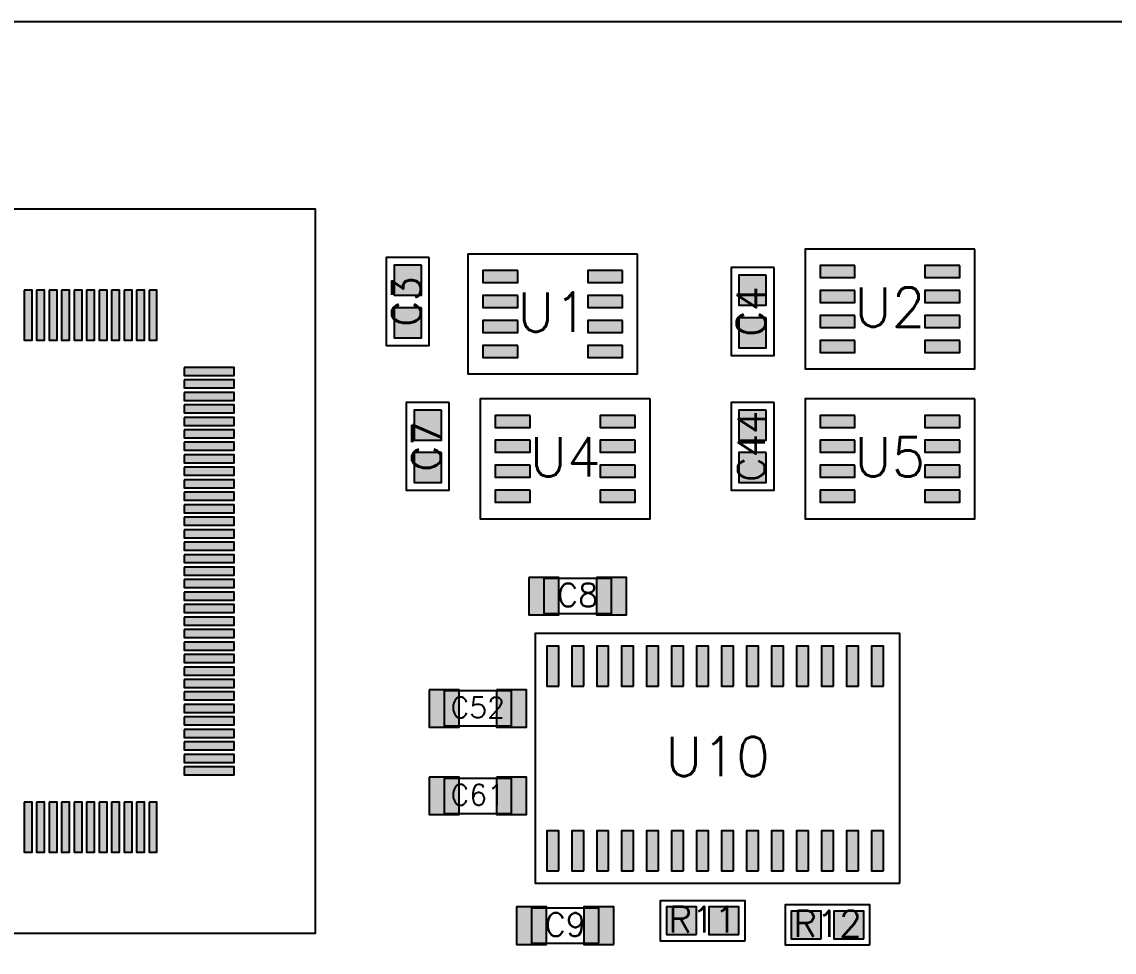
# Model space of a CAD drawing. Header units: millimetres. Extents: x 0 to 245, y 0 to 220.
# Drawn here: x 61.9 to 117.4, y 172.4 to 219.7 of the extents above; entities that cross this region are included whole.
import ezdxf

# ---------------------------------------------------------------- set-up
doc = ezdxf.new("R2010")
doc.units = ezdxf.units.MM
for name, color, linetype in [('Board', 255, 'Continuous'), ('PcbOutLine', 255, 'Continuous'), ('T_SMDOutline_InBom', 5, 'Continuous'), ('T_SMDText_InBom', 8, 'Continuous'), ('Top-InBomParts-SMD-0', 10, 'Continuous'), ('Top-InBomSMDPins-all', 5, 'Continuous'), ('Top-InBomSMDPinsPad-all', 5, 'Continuous')]:
    doc.layers.add(name, color=color, linetype=linetype)
doc.styles.get("Standard").update_dxf_attribs({"font": 'txt', "bigfont": 'gbcbig.shx'})

msp = doc.modelspace()

# ---------------------------------------------------------------- hatches: boundary and pattern name
at = {"layer": 'Top-InBomSMDPinsPad-all'}
for points in [[(82.2325, 207.3272), (80.8355, 207.3272), (80.8355, 205.8032), (82.2325, 205.8032), (82.2325, 207.3272)], [(104.267, 207.3143), (102.489, 207.3143), (102.489, 206.7047), (104.267, 206.7047), (104.267, 207.3143)], [(109.6005, 207.3143), (107.8225, 207.3143), (107.8225, 206.7047), (109.6005, 206.7047), (109.6005, 207.3143)], [(87.122, 207.0603), (85.344, 207.0603), (85.344, 206.4507), (87.122, 206.4507), (87.122, 207.0603)], [(92.4555, 207.0603), (90.6775, 207.0603), (90.6775, 206.4507), (92.4555, 206.4507), (92.4555, 207.0603)], [(99.7585, 206.8192), (98.3615, 206.8192), (98.3615, 205.2952), (99.7585, 205.2952), (99.7585, 206.8192)], [(62.0265, 206.0572), (62.0265, 203.5172), (62.4329, 203.5172), (62.4329, 206.0572), (62.0265, 206.0572)], [(62.6615, 206.0572), (62.6615, 203.5172), (63.0679, 203.5172), (63.0679, 206.0572), (62.6615, 206.0572)], [(63.2965, 206.0572), (63.2965, 203.5172), (63.7029, 203.5172), (63.7029, 206.0572), (63.2965, 206.0572)], [(63.9315, 206.0572), (63.9315, 203.5172), (64.3379, 203.5172), (64.3379, 206.0572), (63.9315, 206.0572)], [(64.5665, 206.0572), (64.5665, 203.5172), (64.9729, 203.5172), (64.9729, 206.0572), (64.5665, 206.0572)], [(65.2015, 206.0572), (65.2015, 203.5172), (65.6079, 203.5172), (65.6079, 206.0572), (65.2015, 206.0572)], [(65.8365, 206.0572), (65.8365, 203.5172), (66.2429, 203.5172), (66.2429, 206.0572), (65.8365, 206.0572)], [(66.4715, 206.0572), (66.4715, 203.5172), (66.8779, 203.5172), (66.8779, 206.0572), (66.4715, 206.0572)], [(67.1065, 206.0572), (67.1065, 203.5172), (67.5129, 203.5172), (67.5129, 206.0572), (67.1065, 206.0572)], [(67.7415, 206.0572), (67.7415, 203.5172), (68.1479, 203.5172), (68.1479, 206.0572), (67.7415, 206.0572)], [(68.3765, 206.0572), (68.3765, 203.5172), (68.7829, 203.5172), (68.7829, 206.0572), (68.3765, 206.0572)], [(104.267, 206.0443), (102.489, 206.0443), (102.489, 205.4347), (104.267, 205.4347), (104.267, 206.0443)], [(109.6005, 206.0443), (107.8225, 206.0443), (107.8225, 205.4347), (109.6005, 205.4347), (109.6005, 206.0443)], [(87.122, 205.7903), (85.344, 205.7903), (85.344, 205.1807), (87.122, 205.1807), (87.122, 205.7903)], [(92.4555, 205.7903), (90.6775, 205.7903), (90.6775, 205.1807), (92.4555, 205.1807), (92.4555, 205.7903)], [(82.2325, 205.1685), (80.8355, 205.1685), (80.8355, 203.6445), (82.2325, 203.6445), (82.2325, 205.1685)], [(87.122, 204.5208), (85.344, 204.5208), (85.344, 203.9112), (87.122, 203.9112), (87.122, 204.5208)], [(92.4555, 204.5208), (90.6775, 204.5208), (90.6775, 203.9112), (92.4555, 203.9112), (92.4555, 204.5208)], [(99.7585, 204.6605), (98.3615, 204.6605), (98.3615, 203.1365), (99.7585, 203.1365), (99.7585, 204.6605)], [(104.267, 204.7748), (102.489, 204.7748), (102.489, 204.1652), (104.267, 204.1652), (104.267, 204.7748)], [(109.6005, 204.7748), (107.8225, 204.7748), (107.8225, 204.1652), (109.6005, 204.1652), (109.6005, 204.7748)], [(87.122, 203.2508), (85.344, 203.2508), (85.344, 202.6412), (87.122, 202.6412), (87.122, 203.2508)], [(92.4555, 203.2508), (90.6775, 203.2508), (90.6775, 202.6412), (92.4555, 202.6412), (92.4555, 203.2508)], [(104.267, 203.5048), (102.489, 203.5048), (102.489, 202.8952), (104.267, 202.8952), (104.267, 203.5048)], [(109.6005, 203.5048), (107.8225, 203.5048), (107.8225, 202.8952), (109.6005, 202.8952), (109.6005, 203.5048)], [(70.1672, 202.1329), (70.1672, 201.7265), (72.7072, 201.7265), (72.7072, 202.1329), (70.1672, 202.1329)], [(70.1672, 201.4979), (70.1672, 201.0915), (72.7072, 201.0915), (72.7072, 201.4979), (70.1672, 201.4979)], [(70.1672, 200.8629), (70.1672, 200.4565), (72.7072, 200.4565), (72.7072, 200.8629), (70.1672, 200.8629)], [(70.1672, 200.2279), (70.1672, 199.8215), (72.7072, 199.8215), (72.7072, 200.2279), (70.1672, 200.2279)], [(83.2485, 199.9612), (81.8515, 199.9612), (81.8515, 198.4372), (83.2485, 198.4372), (83.2485, 199.9612)], [(99.7585, 199.9612), (98.3615, 199.9612), (98.3615, 198.4372), (99.7585, 198.4372), (99.7585, 199.9612)], [(70.1672, 199.5929), (70.1672, 199.1865), (72.7072, 199.1865), (72.7072, 199.5929), (70.1672, 199.5929)], [(87.757, 199.6943), (85.979, 199.6943), (85.979, 199.0847), (87.757, 199.0847), (87.757, 199.6943)], [(93.0905, 199.6943), (91.3125, 199.6943), (91.3125, 199.0847), (93.0905, 199.0847), (93.0905, 199.6943)], [(104.267, 199.6943), (102.489, 199.6943), (102.489, 199.0847), (104.267, 199.0847), (104.267, 199.6943)], [(109.6005, 199.6943), (107.8225, 199.6943), (107.8225, 199.0847), (109.6005, 199.0847), (109.6005, 199.6943)], [(70.1672, 198.9579), (70.1672, 198.5515), (72.7072, 198.5515), (72.7072, 198.9579), (70.1672, 198.9579)], [(70.1672, 198.3229), (70.1672, 197.9165), (72.7072, 197.9165), (72.7072, 198.3229), (70.1672, 198.3229)], [(87.757, 198.4243), (85.979, 198.4243), (85.979, 197.8147), (87.757, 197.8147), (87.757, 198.4243)], [(93.0905, 198.4243), (91.3125, 198.4243), (91.3125, 197.8147), (93.0905, 197.8147), (93.0905, 198.4243)], [(104.267, 198.4243), (102.489, 198.4243), (102.489, 197.8147), (104.267, 197.8147), (104.267, 198.4243)], [(109.6005, 198.4243), (107.8225, 198.4243), (107.8225, 197.8147), (109.6005, 197.8147), (109.6005, 198.4243)], [(83.2485, 197.8025), (81.8515, 197.8025), (81.8515, 196.2785), (83.2485, 196.2785), (83.2485, 197.8025)], [(99.7585, 197.8025), (98.3615, 197.8025), (98.3615, 196.2785), (99.7585, 196.2785), (99.7585, 197.8025)], [(70.1672, 197.6879), (70.1672, 197.2815), (72.7072, 197.2815), (72.7072, 197.6879), (70.1672, 197.6879)], [(87.757, 197.1548), (85.979, 197.1548), (85.979, 196.5452), (87.757, 196.5452), (87.757, 197.1548)], [(93.0905, 197.1548), (91.3125, 197.1548), (91.3125, 196.5452), (93.0905, 196.5452), (93.0905, 197.1548)], [(104.267, 197.1548), (102.489, 197.1548), (102.489, 196.5452), (104.267, 196.5452), (104.267, 197.1548)], [(109.6005, 197.1548), (107.8225, 197.1548), (107.8225, 196.5452), (109.6005, 196.5452), (109.6005, 197.1548)], [(70.1672, 197.0529), (70.1672, 196.6465), (72.7072, 196.6465), (72.7072, 197.0529), (70.1672, 197.0529)], [(70.1672, 196.4179), (70.1672, 196.0115), (72.7072, 196.0115), (72.7072, 196.4179), (70.1672, 196.4179)], [(70.1672, 195.7829), (70.1672, 195.3765), (72.7072, 195.3765), (72.7072, 195.7829), (70.1672, 195.7829)], [(87.757, 195.8848), (85.979, 195.8848), (85.979, 195.2752), (87.757, 195.2752), (87.757, 195.8848)], [(93.0905, 195.8848), (91.3125, 195.8848), (91.3125, 195.2752), (93.0905, 195.2752), (93.0905, 195.8848)], [(104.267, 195.8848), (102.489, 195.8848), (102.489, 195.2752), (104.267, 195.2752), (104.267, 195.8848)], [(109.6005, 195.8848), (107.8225, 195.8848), (107.8225, 195.2752), (109.6005, 195.2752), (109.6005, 195.8848)], [(70.1672, 195.1479), (70.1672, 194.7415), (72.7072, 194.7415), (72.7072, 195.1479), (70.1672, 195.1479)], [(70.1672, 194.5129), (70.1672, 194.1065), (72.7072, 194.1065), (72.7072, 194.5129), (70.1672, 194.5129)], [(70.1672, 193.8779), (70.1672, 193.4715), (72.7072, 193.4715), (72.7072, 193.8779), (70.1672, 193.8779)], [(70.1672, 193.2429), (70.1672, 192.8365), (72.7072, 192.8365), (72.7072, 193.2429), (70.1672, 193.2429)], [(70.1672, 192.6079), (70.1672, 192.2015), (72.7072, 192.2015), (72.7072, 192.6079), (70.1672, 192.6079)], [(70.1672, 191.9729), (70.1672, 191.5665), (72.7072, 191.5665), (72.7072, 191.9729), (70.1672, 191.9729)], [(70.1672, 191.3382), (70.1672, 190.9318), (72.7072, 190.9318), (72.7072, 191.3382), (70.1672, 191.3382)], [(87.6935, 191.4525), (87.6935, 189.5475), (89.2175, 189.5475), (89.2175, 191.4525), (87.6935, 191.4525)], [(91.1222, 191.4525), (91.1222, 189.5475), (92.6462, 189.5475), (92.6462, 191.4525), (91.1222, 191.4525)], [(70.1672, 190.7032), (70.1672, 190.2968), (72.7072, 190.2968), (72.7072, 190.7032), (70.1672, 190.7032)], [(70.1672, 190.0682), (70.1672, 189.6618), (72.7072, 189.6618), (72.7072, 190.0682), (70.1672, 190.0682)], [(70.1672, 189.4332), (70.1672, 189.0268), (72.7072, 189.0268), (72.7072, 189.4332), (70.1672, 189.4332)], [(70.1672, 188.7982), (70.1672, 188.3918), (72.7072, 188.3918), (72.7072, 188.7982), (70.1672, 188.7982)], [(70.1672, 188.1632), (70.1672, 187.7568), (72.7072, 187.7568), (72.7072, 188.1632), (70.1672, 188.1632)], [(89.2048, 185.9277), (89.2048, 187.9597), (88.5952, 187.9597), (88.5952, 185.9277), (89.2048, 185.9277)], [(90.4748, 185.9277), (90.4748, 187.9597), (89.8652, 187.9597), (89.8652, 185.9277), (90.4748, 185.9277)], [(91.7448, 185.9277), (91.7448, 187.9597), (91.1352, 187.9597), (91.1352, 185.9277), (91.7448, 185.9277)], [(93.0148, 185.9277), (93.0148, 187.9597), (92.4052, 187.9597), (92.4052, 185.9277), (93.0148, 185.9277)], [(94.2848, 185.9277), (94.2848, 187.9597), (93.6752, 187.9597), (93.6752, 185.9277), (94.2848, 185.9277)], [(95.5548, 185.9277), (95.5548, 187.9597), (94.9452, 187.9597), (94.9452, 185.9277), (95.5548, 185.9277)], [(96.8248, 185.9277), (96.8248, 187.9597), (96.2152, 187.9597), (96.2152, 185.9277), (96.8248, 185.9277)], [(98.0943, 185.9277), (98.0943, 187.9597), (97.4847, 187.9597), (97.4847, 185.9277), (98.0943, 185.9277)], [(99.3643, 185.9277), (99.3643, 187.9597), (98.7547, 187.9597), (98.7547, 185.9277), (99.3643, 185.9277)], [(100.6343, 185.9277), (100.6343, 187.9597), (100.0247, 187.9597), (100.0247, 185.9277), (100.6343, 185.9277)], [(101.9043, 185.9277), (101.9043, 187.9597), (101.2947, 187.9597), (101.2947, 185.9277), (101.9043, 185.9277)], [(103.1743, 185.9277), (103.1743, 187.9597), (102.5647, 187.9597), (102.5647, 185.9277), (103.1743, 185.9277)], [(104.4443, 185.9277), (104.4443, 187.9597), (103.8347, 187.9597), (103.8347, 185.9277), (104.4443, 185.9277)], [(105.7143, 185.9277), (105.7143, 187.9597), (105.1047, 187.9597), (105.1047, 185.9277), (105.7143, 185.9277)], [(70.1672, 187.5282), (70.1672, 187.1218), (72.7072, 187.1218), (72.7072, 187.5282), (70.1672, 187.5282)], [(70.1672, 186.8932), (70.1672, 186.4868), (72.7072, 186.4868), (72.7072, 186.8932), (70.1672, 186.8932)], [(70.1672, 186.2582), (70.1672, 185.8518), (72.7072, 185.8518), (72.7072, 186.2582), (70.1672, 186.2582)], [(70.1672, 185.6232), (70.1672, 185.2168), (72.7072, 185.2168), (72.7072, 185.6232), (70.1672, 185.6232)], [(82.6135, 185.7375), (82.6135, 183.8325), (84.1375, 183.8325), (84.1375, 185.7375), (82.6135, 185.7375)], [(86.0422, 185.7375), (86.0422, 183.8325), (87.5662, 183.8325), (87.5662, 185.7375), (86.0422, 185.7375)], [(70.1672, 184.9882), (70.1672, 184.5818), (72.7072, 184.5818), (72.7072, 184.9882), (70.1672, 184.9882)], [(70.1672, 184.3532), (70.1672, 183.9468), (72.7072, 183.9468), (72.7072, 184.3532), (70.1672, 184.3532)], [(70.1672, 183.7182), (70.1672, 183.3118), (72.7072, 183.3118), (72.7072, 183.7182), (70.1672, 183.7182)], [(70.1672, 183.0832), (70.1672, 182.6768), (72.7072, 182.6768), (72.7072, 183.0832), (70.1672, 183.0832)], [(70.1672, 182.4482), (70.1672, 182.0418), (72.7072, 182.0418), (72.7072, 182.4482), (70.1672, 182.4482)], [(70.1672, 181.8132), (70.1672, 181.4068), (72.7072, 181.4068), (72.7072, 181.8132), (70.1672, 181.8132)], [(82.6135, 181.2925), (82.6135, 179.3875), (84.1375, 179.3875), (84.1375, 181.2925), (82.6135, 181.2925)], [(86.0422, 181.2925), (86.0422, 179.3875), (87.5662, 179.3875), (87.5662, 181.2925), (86.0422, 181.2925)], [(62.0265, 180.0225), (62.0265, 177.4825), (62.4329, 177.4825), (62.4329, 180.0225), (62.0265, 180.0225)], [(62.6615, 180.0225), (62.6615, 177.4825), (63.0679, 177.4825), (63.0679, 180.0225), (62.6615, 180.0225)], [(63.2965, 180.0225), (63.2965, 177.4825), (63.7029, 177.4825), (63.7029, 180.0225), (63.2965, 180.0225)], [(63.9315, 180.0225), (63.9315, 177.4825), (64.3379, 177.4825), (64.3379, 180.0225), (63.9315, 180.0225)], [(64.5665, 180.0225), (64.5665, 177.4825), (64.9729, 177.4825), (64.9729, 180.0225), (64.5665, 180.0225)], [(65.2015, 180.0225), (65.2015, 177.4825), (65.6079, 177.4825), (65.6079, 180.0225), (65.2015, 180.0225)], [(65.8365, 180.0225), (65.8365, 177.4825), (66.2429, 177.4825), (66.2429, 180.0225), (65.8365, 180.0225)], [(66.4715, 180.0225), (66.4715, 177.4825), (66.8779, 177.4825), (66.8779, 180.0225), (66.4715, 180.0225)], [(67.1065, 180.0225), (67.1065, 177.4825), (67.5129, 177.4825), (67.5129, 180.0225), (67.1065, 180.0225)], [(67.7415, 180.0225), (67.7415, 177.4825), (68.1479, 177.4825), (68.1479, 180.0225), (67.7415, 180.0225)], [(68.3765, 180.0225), (68.3765, 177.4825), (68.7829, 177.4825), (68.7829, 180.0225), (68.3765, 180.0225)], [(89.2048, 176.5303), (89.2048, 178.5623), (88.5952, 178.5623), (88.5952, 176.5303), (89.2048, 176.5303)], [(90.4748, 176.5303), (90.4748, 178.5623), (89.8652, 178.5623), (89.8652, 176.5303), (90.4748, 176.5303)], [(91.7448, 176.5303), (91.7448, 178.5623), (91.1352, 178.5623), (91.1352, 176.5303), (91.7448, 176.5303)], [(93.0148, 176.5303), (93.0148, 178.5623), (92.4052, 178.5623), (92.4052, 176.5303), (93.0148, 176.5303)], [(94.2848, 176.5303), (94.2848, 178.5623), (93.6752, 178.5623), (93.6752, 176.5303), (94.2848, 176.5303)], [(95.5548, 176.5303), (95.5548, 178.5623), (94.9452, 178.5623), (94.9452, 176.5303), (95.5548, 176.5303)], [(96.8248, 176.5303), (96.8248, 178.5623), (96.2152, 178.5623), (96.2152, 176.5303), (96.8248, 176.5303)], [(98.0943, 176.5303), (98.0943, 178.5623), (97.4847, 178.5623), (97.4847, 176.5303), (98.0943, 176.5303)], [(99.3643, 176.5303), (99.3643, 178.5623), (98.7547, 178.5623), (98.7547, 176.5303), (99.3643, 176.5303)], [(100.6343, 176.5303), (100.6343, 178.5623), (100.0247, 178.5623), (100.0247, 176.5303), (100.6343, 176.5303)], [(101.9043, 176.5303), (101.9043, 178.5623), (101.2947, 178.5623), (101.2947, 176.5303), (101.9043, 176.5303)], [(103.1743, 176.5303), (103.1743, 178.5623), (102.5647, 178.5623), (102.5647, 176.5303), (103.1743, 176.5303)], [(104.4443, 176.5303), (104.4443, 178.5623), (103.8347, 178.5623), (103.8347, 176.5303), (104.4443, 176.5303)], [(105.7143, 176.5303), (105.7143, 178.5623), (105.1047, 178.5623), (105.1047, 176.5303), (105.7143, 176.5303)], [(88.5825, 172.7835), (88.5825, 174.6885), (87.0585, 174.6885), (87.0585, 172.7835), (88.5825, 172.7835)], [(92.0112, 172.7835), (92.0112, 174.6885), (90.4872, 174.6885), (90.4872, 172.7835), (92.0112, 172.7835)], [(96.2025, 173.2915), (96.2025, 174.6885), (94.6785, 174.6885), (94.6785, 173.2915), (96.2025, 173.2915)], [(98.3612, 173.2915), (98.3612, 174.6885), (96.8372, 174.6885), (96.8372, 173.2915), (98.3612, 173.2915)], [(102.5525, 173.0756), (102.5525, 174.4726), (101.0285, 174.4726), (101.0285, 173.0756), (102.5525, 173.0756)], [(104.7112, 173.0756), (104.7112, 174.4726), (103.1872, 174.4726), (103.1872, 173.0756), (104.7112, 173.0756)]]:
    msp.add_hatch(color=256, dxfattribs=at).paths.add_polyline_path(points, flags=0)

# ---------------------------------------------------------------- linework, layer by layer
at = {"layer": 'Board'}
msp.add_lwpolyline([(0, 0), (245.11, 0), (245.11, 219.71), (0, 219.71), (0, 0)], dxfattribs=at)
at = {"layer": 'PcbOutLine', "const_width": 0.000762}
msp.add_lwpolyline([(0, 219.7095), (245.1095, 219.7095)], dxfattribs=at)
at = {"layer": 'T_SMDOutline_InBom'}
for points in [[(40.005, 210.1847), (40.005, 173.355), (76.8347, 173.355), (76.8347, 210.1847), (40.005, 210.1847)], [(82.6262, 207.7209), (80.4418, 207.7209), (80.4418, 203.2508), (82.6262, 203.2508), (82.6262, 207.7209)], [(93.2177, 207.8987), (84.582, 207.8987), (84.582, 201.803), (93.2177, 201.803), (93.2177, 207.8987)], [(110.3627, 208.1527), (101.727, 208.1527), (101.727, 202.057), (110.3627, 202.057), (110.3627, 208.1527)], [(100.1522, 207.2129), (97.9678, 207.2129), (97.9678, 202.7428), (100.1522, 202.7428), (100.1522, 207.2129)], [(93.8527, 200.5327), (85.217, 200.5327), (85.217, 194.437), (93.8527, 194.437), (93.8527, 200.5327)], [(110.3627, 200.5327), (101.727, 200.5327), (101.727, 194.437), (110.3627, 194.437), (110.3627, 200.5327)], [(83.6422, 200.3549), (81.4578, 200.3549), (81.4578, 195.8848), (83.6422, 195.8848), (83.6422, 200.3549)], [(100.1522, 200.3549), (97.9678, 200.3549), (97.9678, 195.8848), (100.1522, 195.8848), (100.1522, 200.3549)], [(88.4555, 191.389), (88.4555, 189.611), (91.8842, 189.611), (91.8842, 191.389), (88.4555, 191.389)], [(106.5527, 175.895), (106.5527, 188.5947), (88.011, 188.5947), (88.011, 175.895), (106.5527, 175.895)], [(83.3755, 185.674), (83.3755, 183.896), (86.8042, 183.896), (86.8042, 185.674), (83.3755, 185.674)], [(83.3755, 181.229), (83.3755, 179.451), (86.8042, 179.451), (86.8042, 181.229), (83.3755, 181.229)], [(98.6787, 172.974), (98.6787, 175.006), (94.361, 175.006), (94.361, 172.974), (98.6787, 172.974)], [(91.2492, 172.847), (91.2492, 174.625), (87.8205, 174.625), (87.8205, 172.847), (91.2492, 172.847)], [(105.0287, 172.7581), (105.0287, 174.7901), (100.711, 174.7901), (100.711, 172.7581), (105.0287, 172.7581)]]:
    msp.add_lwpolyline(points, dxfattribs=at)
at = {"layer": 'Top-InBomParts-SMD-0'}
for points in [[(40.005, 210.1847), (40.005, 173.3547), (76.835, 173.3547), (76.835, 210.1847), (40.005, 210.1847)], [(82.6262, 207.7209), (80.4418, 207.7209), (80.4418, 203.2505), (82.6262, 203.2505), (82.6262, 207.7209)], [(93.2177, 207.8987), (84.5817, 207.8987), (84.5817, 201.8027), (93.2177, 201.8027), (93.2177, 207.8987)], [(110.3627, 208.1527), (101.7267, 208.1527), (101.7267, 202.0567), (110.3627, 202.0567), (110.3627, 208.1527)], [(100.1522, 207.2129), (97.9678, 207.2129), (97.9678, 202.7425), (100.1522, 202.7425), (100.1522, 207.2129)], [(93.8527, 200.5327), (85.2167, 200.5327), (85.2167, 194.4367), (93.8527, 194.4367), (93.8527, 200.5327)], [(110.3627, 200.5327), (101.7267, 200.5327), (101.7267, 194.4367), (110.3627, 194.4367), (110.3627, 200.5327)], [(83.6422, 200.3549), (81.4578, 200.3549), (81.4578, 195.8845), (83.6422, 195.8845), (83.6422, 200.3549)], [(100.1522, 200.3549), (97.9678, 200.3549), (97.9678, 195.8845), (100.1522, 195.8845), (100.1522, 200.3549)], [(88.4555, 191.389), (88.4555, 189.611), (91.8845, 189.611), (91.8845, 191.389), (88.4555, 191.389)], [(106.5527, 175.895), (106.5527, 188.595), (88.0107, 188.595), (88.0107, 175.895), (106.5527, 175.895)], [(83.3755, 185.674), (83.3755, 183.896), (86.8045, 183.896), (86.8045, 185.674), (83.3755, 185.674)], [(83.3755, 181.229), (83.3755, 179.451), (86.8045, 179.451), (86.8045, 181.229), (83.3755, 181.229)], [(98.6787, 172.974), (98.6787, 175.006), (94.3607, 175.006), (94.3607, 172.974), (98.6787, 172.974)], [(91.2492, 172.847), (91.2492, 174.625), (87.8202, 174.625), (87.8202, 172.847), (91.2492, 172.847)], [(105.0287, 172.7581), (105.0287, 174.7901), (100.7107, 174.7901), (100.7107, 172.7581), (105.0287, 172.7581)]]:
    msp.add_lwpolyline(points, dxfattribs=at)
at = {"layer": 'Top-InBomSMDPins-all'}
for points in [[(82.2325, 207.3272), (80.8355, 207.3272), (80.8355, 205.8032), (82.2325, 205.8032), (82.2325, 207.3272)], [(104.267, 207.3143), (102.489, 207.3143), (102.489, 206.7047), (104.267, 206.7047), (104.267, 207.3143)], [(109.6005, 207.3143), (107.8225, 207.3143), (107.8225, 206.7047), (109.6005, 206.7047), (109.6005, 207.3143)], [(87.122, 207.0603), (85.344, 207.0603), (85.344, 206.4507), (87.122, 206.4507), (87.122, 207.0603)], [(92.4555, 207.0603), (90.6775, 207.0603), (90.6775, 206.4507), (92.4555, 206.4507), (92.4555, 207.0603)], [(99.7585, 206.8192), (98.3615, 206.8192), (98.3615, 205.2952), (99.7585, 205.2952), (99.7585, 206.8192)], [(62.0265, 206.0572), (62.0265, 203.5172), (62.4329, 203.5172), (62.4329, 206.0572), (62.0265, 206.0572)], [(62.6615, 206.0572), (62.6615, 203.5172), (63.0679, 203.5172), (63.0679, 206.0572), (62.6615, 206.0572)], [(63.2965, 206.0572), (63.2965, 203.5172), (63.7029, 203.5172), (63.7029, 206.0572), (63.2965, 206.0572)], [(63.9315, 206.0572), (63.9315, 203.5172), (64.3379, 203.5172), (64.3379, 206.0572), (63.9315, 206.0572)], [(64.5665, 206.0572), (64.5665, 203.5172), (64.9729, 203.5172), (64.9729, 206.0572), (64.5665, 206.0572)], [(65.2015, 206.0572), (65.2015, 203.5172), (65.6079, 203.5172), (65.6079, 206.0572), (65.2015, 206.0572)], [(65.8365, 206.0572), (65.8365, 203.5172), (66.2429, 203.5172), (66.2429, 206.0572), (65.8365, 206.0572)], [(66.4715, 206.0572), (66.4715, 203.5172), (66.8779, 203.5172), (66.8779, 206.0572), (66.4715, 206.0572)], [(67.1065, 206.0572), (67.1065, 203.5172), (67.5129, 203.5172), (67.5129, 206.0572), (67.1065, 206.0572)], [(67.7415, 206.0572), (67.7415, 203.5172), (68.1479, 203.5172), (68.1479, 206.0572), (67.7415, 206.0572)], [(68.3765, 206.0572), (68.3765, 203.5172), (68.7829, 203.5172), (68.7829, 206.0572), (68.3765, 206.0572)], [(104.267, 206.0443), (102.489, 206.0443), (102.489, 205.4347), (104.267, 205.4347), (104.267, 206.0443)], [(109.6005, 206.0443), (107.8225, 206.0443), (107.8225, 205.4347), (109.6005, 205.4347), (109.6005, 206.0443)], [(87.122, 205.7903), (85.344, 205.7903), (85.344, 205.1807), (87.122, 205.1807), (87.122, 205.7903)], [(92.4555, 205.7903), (90.6775, 205.7903), (90.6775, 205.1807), (92.4555, 205.1807), (92.4555, 205.7903)], [(82.2325, 205.1685), (80.8355, 205.1685), (80.8355, 203.6445), (82.2325, 203.6445), (82.2325, 205.1685)], [(87.122, 204.5208), (85.344, 204.5208), (85.344, 203.9112), (87.122, 203.9112), (87.122, 204.5208)], [(92.4555, 204.5208), (90.6775, 204.5208), (90.6775, 203.9112), (92.4555, 203.9112), (92.4555, 204.5208)], [(99.7585, 204.6605), (98.3615, 204.6605), (98.3615, 203.1365), (99.7585, 203.1365), (99.7585, 204.6605)], [(104.267, 204.7748), (102.489, 204.7748), (102.489, 204.1652), (104.267, 204.1652), (104.267, 204.7748)], [(109.6005, 204.7748), (107.8225, 204.7748), (107.8225, 204.1652), (109.6005, 204.1652), (109.6005, 204.7748)], [(87.122, 203.2508), (85.344, 203.2508), (85.344, 202.6412), (87.122, 202.6412), (87.122, 203.2508)], [(92.4555, 203.2508), (90.6775, 203.2508), (90.6775, 202.6412), (92.4555, 202.6412), (92.4555, 203.2508)], [(104.267, 203.5048), (102.489, 203.5048), (102.489, 202.8952), (104.267, 202.8952), (104.267, 203.5048)], [(109.6005, 203.5048), (107.8225, 203.5048), (107.8225, 202.8952), (109.6005, 202.8952), (109.6005, 203.5048)], [(70.1672, 202.1329), (70.1672, 201.7265), (72.7072, 201.7265), (72.7072, 202.1329), (70.1672, 202.1329)], [(70.1672, 201.4979), (70.1672, 201.0915), (72.7072, 201.0915), (72.7072, 201.4979), (70.1672, 201.4979)], [(70.1672, 200.8629), (70.1672, 200.4565), (72.7072, 200.4565), (72.7072, 200.8629), (70.1672, 200.8629)], [(70.1672, 200.2279), (70.1672, 199.8215), (72.7072, 199.8215), (72.7072, 200.2279), (70.1672, 200.2279)], [(83.2485, 199.9612), (81.8515, 199.9612), (81.8515, 198.4372), (83.2485, 198.4372), (83.2485, 199.9612)], [(99.7585, 199.9612), (98.3615, 199.9612), (98.3615, 198.4372), (99.7585, 198.4372), (99.7585, 199.9612)], [(70.1672, 199.5929), (70.1672, 199.1865), (72.7072, 199.1865), (72.7072, 199.5929), (70.1672, 199.5929)], [(87.757, 199.6943), (85.979, 199.6943), (85.979, 199.0847), (87.757, 199.0847), (87.757, 199.6943)], [(93.0905, 199.6943), (91.3125, 199.6943), (91.3125, 199.0847), (93.0905, 199.0847), (93.0905, 199.6943)], [(104.267, 199.6943), (102.489, 199.6943), (102.489, 199.0847), (104.267, 199.0847), (104.267, 199.6943)], [(109.6005, 199.6943), (107.8225, 199.6943), (107.8225, 199.0847), (109.6005, 199.0847), (109.6005, 199.6943)], [(70.1672, 198.9579), (70.1672, 198.5515), (72.7072, 198.5515), (72.7072, 198.9579), (70.1672, 198.9579)], [(70.1672, 198.3229), (70.1672, 197.9165), (72.7072, 197.9165), (72.7072, 198.3229), (70.1672, 198.3229)], [(87.757, 198.4243), (85.979, 198.4243), (85.979, 197.8147), (87.757, 197.8147), (87.757, 198.4243)], [(93.0905, 198.4243), (91.3125, 198.4243), (91.3125, 197.8147), (93.0905, 197.8147), (93.0905, 198.4243)], [(104.267, 198.4243), (102.489, 198.4243), (102.489, 197.8147), (104.267, 197.8147), (104.267, 198.4243)], [(109.6005, 198.4243), (107.8225, 198.4243), (107.8225, 197.8147), (109.6005, 197.8147), (109.6005, 198.4243)], [(83.2485, 197.8025), (81.8515, 197.8025), (81.8515, 196.2785), (83.2485, 196.2785), (83.2485, 197.8025)], [(99.7585, 197.8025), (98.3615, 197.8025), (98.3615, 196.2785), (99.7585, 196.2785), (99.7585, 197.8025)], [(70.1672, 197.6879), (70.1672, 197.2815), (72.7072, 197.2815), (72.7072, 197.6879), (70.1672, 197.6879)], [(87.757, 197.1548), (85.979, 197.1548), (85.979, 196.5452), (87.757, 196.5452), (87.757, 197.1548)], [(93.0905, 197.1548), (91.3125, 197.1548), (91.3125, 196.5452), (93.0905, 196.5452), (93.0905, 197.1548)], [(104.267, 197.1548), (102.489, 197.1548), (102.489, 196.5452), (104.267, 196.5452), (104.267, 197.1548)], [(109.6005, 197.1548), (107.8225, 197.1548), (107.8225, 196.5452), (109.6005, 196.5452), (109.6005, 197.1548)], [(70.1672, 197.0529), (70.1672, 196.6465), (72.7072, 196.6465), (72.7072, 197.0529), (70.1672, 197.0529)], [(70.1672, 196.4179), (70.1672, 196.0115), (72.7072, 196.0115), (72.7072, 196.4179), (70.1672, 196.4179)], [(70.1672, 195.7829), (70.1672, 195.3765), (72.7072, 195.3765), (72.7072, 195.7829), (70.1672, 195.7829)], [(87.757, 195.8848), (85.979, 195.8848), (85.979, 195.2752), (87.757, 195.2752), (87.757, 195.8848)], [(93.0905, 195.8848), (91.3125, 195.8848), (91.3125, 195.2752), (93.0905, 195.2752), (93.0905, 195.8848)], [(104.267, 195.8848), (102.489, 195.8848), (102.489, 195.2752), (104.267, 195.2752), (104.267, 195.8848)], [(109.6005, 195.8848), (107.8225, 195.8848), (107.8225, 195.2752), (109.6005, 195.2752), (109.6005, 195.8848)], [(70.1672, 195.1479), (70.1672, 194.7415), (72.7072, 194.7415), (72.7072, 195.1479), (70.1672, 195.1479)], [(70.1672, 194.5129), (70.1672, 194.1065), (72.7072, 194.1065), (72.7072, 194.5129), (70.1672, 194.5129)], [(70.1672, 193.8779), (70.1672, 193.4715), (72.7072, 193.4715), (72.7072, 193.8779), (70.1672, 193.8779)], [(70.1672, 193.2429), (70.1672, 192.8365), (72.7072, 192.8365), (72.7072, 193.2429), (70.1672, 193.2429)], [(70.1672, 192.6079), (70.1672, 192.2015), (72.7072, 192.2015), (72.7072, 192.6079), (70.1672, 192.6079)], [(70.1672, 191.9729), (70.1672, 191.5665), (72.7072, 191.5665), (72.7072, 191.9729), (70.1672, 191.9729)], [(70.1672, 191.3382), (70.1672, 190.9318), (72.7072, 190.9318), (72.7072, 191.3382), (70.1672, 191.3382)], [(87.6935, 191.4525), (87.6935, 189.5475), (89.2175, 189.5475), (89.2175, 191.4525), (87.6935, 191.4525)], [(91.1222, 191.4525), (91.1222, 189.5475), (92.6462, 189.5475), (92.6462, 191.4525), (91.1222, 191.4525)], [(70.1672, 190.7032), (70.1672, 190.2968), (72.7072, 190.2968), (72.7072, 190.7032), (70.1672, 190.7032)], [(70.1672, 190.0682), (70.1672, 189.6618), (72.7072, 189.6618), (72.7072, 190.0682), (70.1672, 190.0682)], [(70.1672, 189.4332), (70.1672, 189.0268), (72.7072, 189.0268), (72.7072, 189.4332), (70.1672, 189.4332)], [(70.1672, 188.7982), (70.1672, 188.3918), (72.7072, 188.3918), (72.7072, 188.7982), (70.1672, 188.7982)], [(70.1672, 188.1632), (70.1672, 187.7568), (72.7072, 187.7568), (72.7072, 188.1632), (70.1672, 188.1632)], [(89.2048, 185.9277), (89.2048, 187.9597), (88.5952, 187.9597), (88.5952, 185.9277), (89.2048, 185.9277)], [(90.4748, 185.9277), (90.4748, 187.9597), (89.8652, 187.9597), (89.8652, 185.9277), (90.4748, 185.9277)], [(91.7448, 185.9277), (91.7448, 187.9597), (91.1352, 187.9597), (91.1352, 185.9277), (91.7448, 185.9277)], [(93.0148, 185.9277), (93.0148, 187.9597), (92.4052, 187.9597), (92.4052, 185.9277), (93.0148, 185.9277)], [(94.2848, 185.9277), (94.2848, 187.9597), (93.6752, 187.9597), (93.6752, 185.9277), (94.2848, 185.9277)], [(95.5548, 185.9277), (95.5548, 187.9597), (94.9452, 187.9597), (94.9452, 185.9277), (95.5548, 185.9277)], [(96.8248, 185.9277), (96.8248, 187.9597), (96.2152, 187.9597), (96.2152, 185.9277), (96.8248, 185.9277)], [(98.0943, 185.9277), (98.0943, 187.9597), (97.4847, 187.9597), (97.4847, 185.9277), (98.0943, 185.9277)], [(99.3643, 185.9277), (99.3643, 187.9597), (98.7547, 187.9597), (98.7547, 185.9277), (99.3643, 185.9277)], [(100.6343, 185.9277), (100.6343, 187.9597), (100.0247, 187.9597), (100.0247, 185.9277), (100.6343, 185.9277)], [(101.9043, 185.9277), (101.9043, 187.9597), (101.2947, 187.9597), (101.2947, 185.9277), (101.9043, 185.9277)], [(103.1743, 185.9277), (103.1743, 187.9597), (102.5647, 187.9597), (102.5647, 185.9277), (103.1743, 185.9277)], [(104.4443, 185.9277), (104.4443, 187.9597), (103.8347, 187.9597), (103.8347, 185.9277), (104.4443, 185.9277)], [(105.7143, 185.9277), (105.7143, 187.9597), (105.1047, 187.9597), (105.1047, 185.9277), (105.7143, 185.9277)], [(70.1672, 187.5282), (70.1672, 187.1218), (72.7072, 187.1218), (72.7072, 187.5282), (70.1672, 187.5282)], [(70.1672, 186.8932), (70.1672, 186.4868), (72.7072, 186.4868), (72.7072, 186.8932), (70.1672, 186.8932)], [(70.1672, 186.2582), (70.1672, 185.8518), (72.7072, 185.8518), (72.7072, 186.2582), (70.1672, 186.2582)], [(70.1672, 185.6232), (70.1672, 185.2168), (72.7072, 185.2168), (72.7072, 185.6232), (70.1672, 185.6232)], [(82.6135, 185.7375), (82.6135, 183.8325), (84.1375, 183.8325), (84.1375, 185.7375), (82.6135, 185.7375)], [(86.0422, 185.7375), (86.0422, 183.8325), (87.5662, 183.8325), (87.5662, 185.7375), (86.0422, 185.7375)], [(70.1672, 184.9882), (70.1672, 184.5818), (72.7072, 184.5818), (72.7072, 184.9882), (70.1672, 184.9882)], [(70.1672, 184.3532), (70.1672, 183.9468), (72.7072, 183.9468), (72.7072, 184.3532), (70.1672, 184.3532)], [(70.1672, 183.7182), (70.1672, 183.3118), (72.7072, 183.3118), (72.7072, 183.7182), (70.1672, 183.7182)], [(70.1672, 183.0832), (70.1672, 182.6768), (72.7072, 182.6768), (72.7072, 183.0832), (70.1672, 183.0832)], [(70.1672, 182.4482), (70.1672, 182.0418), (72.7072, 182.0418), (72.7072, 182.4482), (70.1672, 182.4482)], [(70.1672, 181.8132), (70.1672, 181.4068), (72.7072, 181.4068), (72.7072, 181.8132), (70.1672, 181.8132)], [(82.6135, 181.2925), (82.6135, 179.3875), (84.1375, 179.3875), (84.1375, 181.2925), (82.6135, 181.2925)], [(86.0422, 181.2925), (86.0422, 179.3875), (87.5662, 179.3875), (87.5662, 181.2925), (86.0422, 181.2925)], [(62.0265, 180.0225), (62.0265, 177.4825), (62.4329, 177.4825), (62.4329, 180.0225), (62.0265, 180.0225)], [(62.6615, 180.0225), (62.6615, 177.4825), (63.0679, 177.4825), (63.0679, 180.0225), (62.6615, 180.0225)], [(63.2965, 180.0225), (63.2965, 177.4825), (63.7029, 177.4825), (63.7029, 180.0225), (63.2965, 180.0225)], [(63.9315, 180.0225), (63.9315, 177.4825), (64.3379, 177.4825), (64.3379, 180.0225), (63.9315, 180.0225)], [(64.5665, 180.0225), (64.5665, 177.4825), (64.9729, 177.4825), (64.9729, 180.0225), (64.5665, 180.0225)], [(65.2015, 180.0225), (65.2015, 177.4825), (65.6079, 177.4825), (65.6079, 180.0225), (65.2015, 180.0225)], [(65.8365, 180.0225), (65.8365, 177.4825), (66.2429, 177.4825), (66.2429, 180.0225), (65.8365, 180.0225)], [(66.4715, 180.0225), (66.4715, 177.4825), (66.8779, 177.4825), (66.8779, 180.0225), (66.4715, 180.0225)], [(67.1065, 180.0225), (67.1065, 177.4825), (67.5129, 177.4825), (67.5129, 180.0225), (67.1065, 180.0225)], [(67.7415, 180.0225), (67.7415, 177.4825), (68.1479, 177.4825), (68.1479, 180.0225), (67.7415, 180.0225)], [(68.3765, 180.0225), (68.3765, 177.4825), (68.7829, 177.4825), (68.7829, 180.0225), (68.3765, 180.0225)], [(89.2048, 176.5303), (89.2048, 178.5623), (88.5952, 178.5623), (88.5952, 176.5303), (89.2048, 176.5303)], [(90.4748, 176.5303), (90.4748, 178.5623), (89.8652, 178.5623), (89.8652, 176.5303), (90.4748, 176.5303)], [(91.7448, 176.5303), (91.7448, 178.5623), (91.1352, 178.5623), (91.1352, 176.5303), (91.7448, 176.5303)], [(93.0148, 176.5303), (93.0148, 178.5623), (92.4052, 178.5623), (92.4052, 176.5303), (93.0148, 176.5303)], [(94.2848, 176.5303), (94.2848, 178.5623), (93.6752, 178.5623), (93.6752, 176.5303), (94.2848, 176.5303)], [(95.5548, 176.5303), (95.5548, 178.5623), (94.9452, 178.5623), (94.9452, 176.5303), (95.5548, 176.5303)], [(96.8248, 176.5303), (96.8248, 178.5623), (96.2152, 178.5623), (96.2152, 176.5303), (96.8248, 176.5303)], [(98.0943, 176.5303), (98.0943, 178.5623), (97.4847, 178.5623), (97.4847, 176.5303), (98.0943, 176.5303)], [(99.3643, 176.5303), (99.3643, 178.5623), (98.7547, 178.5623), (98.7547, 176.5303), (99.3643, 176.5303)], [(100.6343, 176.5303), (100.6343, 178.5623), (100.0247, 178.5623), (100.0247, 176.5303), (100.6343, 176.5303)], [(101.9043, 176.5303), (101.9043, 178.5623), (101.2947, 178.5623), (101.2947, 176.5303), (101.9043, 176.5303)], [(103.1743, 176.5303), (103.1743, 178.5623), (102.5647, 178.5623), (102.5647, 176.5303), (103.1743, 176.5303)], [(104.4443, 176.5303), (104.4443, 178.5623), (103.8347, 178.5623), (103.8347, 176.5303), (104.4443, 176.5303)], [(105.7143, 176.5303), (105.7143, 178.5623), (105.1047, 178.5623), (105.1047, 176.5303), (105.7143, 176.5303)], [(88.5825, 172.7835), (88.5825, 174.6885), (87.0585, 174.6885), (87.0585, 172.7835), (88.5825, 172.7835)], [(92.0112, 172.7835), (92.0112, 174.6885), (90.4872, 174.6885), (90.4872, 172.7835), (92.0112, 172.7835)], [(96.2025, 173.2915), (96.2025, 174.6885), (94.6785, 174.6885), (94.6785, 173.2915), (96.2025, 173.2915)], [(98.3612, 173.2915), (98.3612, 174.6885), (96.8372, 174.6885), (96.8372, 173.2915), (98.3612, 173.2915)], [(102.5525, 173.0756), (102.5525, 174.4726), (101.0285, 174.4726), (101.0285, 173.0756), (102.5525, 173.0756)], [(104.7112, 173.0756), (104.7112, 174.4726), (103.1872, 174.4726), (103.1872, 173.0756), (104.7112, 173.0756)]]:
    msp.add_lwpolyline(points, dxfattribs=at)

# ---------------------------------------------------------------- texts
at = {"layer": 'T_SMDText_InBom', "attachment_point": 5, "rotation": 90}
for s, insert, char_height, width in [('C3', (81.4639, 205.4857, 1), 1.45627, 2.912535), ('C4', (98.9899, 204.9777, 1), 1.45627, 2.912535), ('C44', (98.9937, 198.1197, 1), 1.37973, 4.139186), ('C7', (82.4799, 198.1197, 1), 1.45627, 2.912535)]:
    msp.add_mtext(s, dxfattribs=dict(at, insert=insert, char_height=char_height, width=width))
at = {"layer": 'T_SMDText_InBom', "attachment_point": 5}
for s, insert, char_height, width in [('U2', (106.0447, 205.2005, 1), 2, 3.999994), ('U1', (88.8997, 204.9465, 1), 2, 3.999994), ('U4', (89.5347, 197.5805, 1), 2, 3.999994), ('U5', (106.0447, 197.5805, 1), 2, 3.999994), ('C8', (90.17, 190.5569, 1), 1.18533, 2.370668), ('C52', (85.09, 184.8358, 1), 1.05833, 3.175002), ('U10', (97.2817, 182.3408, 1), 2, 5.999991), ('C61', (85.09, 180.3908, 1), 1.05833, 3.175002), ('C9', (89.5347, 173.7929, 1), 1.18533, 2.370668), ('R11', (96.5197, 174.0538, 1), 1.33265, 3.997962), ('R12', (102.8697, 173.8379, 1), 1.33265, 3.997962)]:
    msp.add_mtext(s, dxfattribs=dict(at, insert=insert, char_height=char_height, width=width))

doc.saveas('drawing.dxf')
